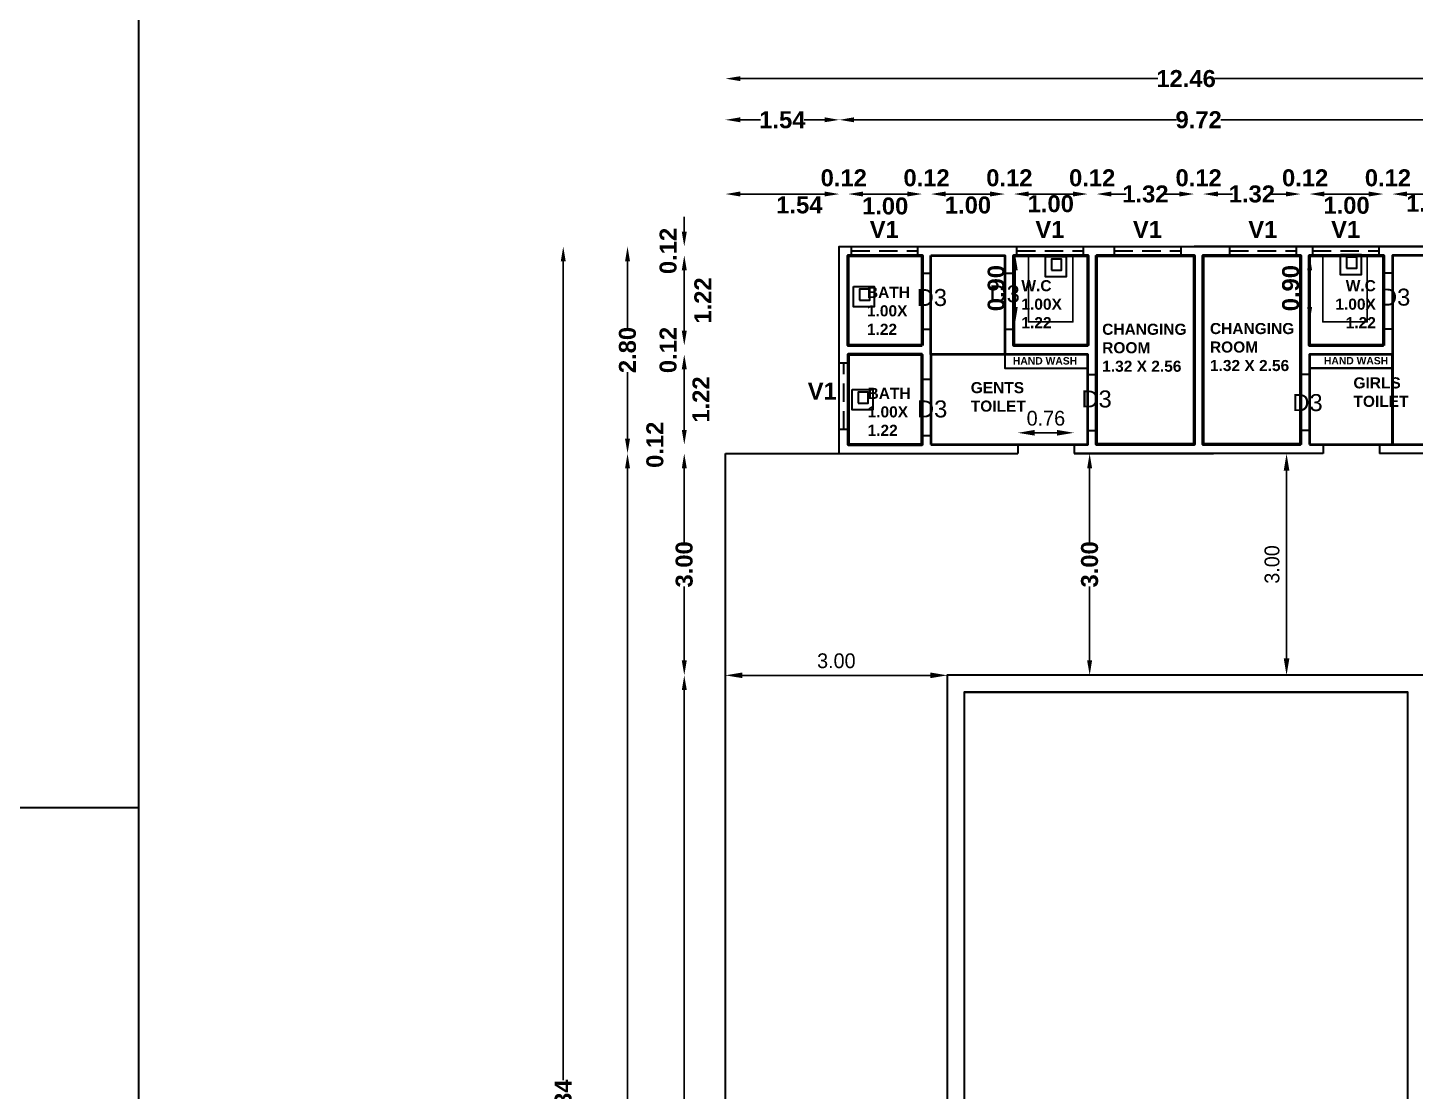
# Model space of a CAD drawing. Header units: metres. Extents: x 515 to 706, y -4 to 163.
# Drawn here: x 674.29 to 693.06, y 67.57 to 81.95 of the extents above; entities that cross this region are included whole.
import ezdxf

# ---------------------------------------------------------------- set-up
doc = ezdxf.new("R2010")
doc.units = ezdxf.units.M
doc.header["$MEASUREMENT"] = 0
doc.linetypes.add('DASHED2', pattern=[0.375, 0.25, -0.125])
for name, color, linetype, lineweight in [('BLK_2_FLR_0_BLT_UP_AREA', 140, 'Continuous', 30), ('BLK_2_FLR_0_CARPET_AREA', 14, 'Continuous', 30), ('BLK_2_FLR_0_EXIT_WIDTH_STAIR', 4, 'Continuous', 30), ('BLK_2_FLR_0_WASH', 4, 'Continuous', 30), ('BLK_2_FLR_0_WATER_CLOSET', 3, 'Continuous', 30)]:
    doc.layers.add(name, color=color, linetype=linetype, lineweight=lineweight)
for name, color, linetype in [('SP', 254, 'Continuous'), ('SP_BATH', 252, 'Continuous'), ('SP_CH', 252, 'Continuous'), ('SP_DECK', 253, 'Continuous'), ('SP_WC', 252, 'Continuous'), ('TOILET_VENTILATION', 6, 'Continuous')]:
    doc.layers.add(name, color=color, linetype=linetype)
doc.styles.add('NEW', font='arialbd.ttf', dxfattribs={"height": 0.23})
doc.styles.add('PDF Swiss721BT-RomanCondensed', font='arial.ttf')
doc.styles.add('working', font='arialbd.ttf', dxfattribs={"height": 0.23})
doc.dimstyles.new('new model', dxfattribs={"dimtxt": 0.23, "dimasz": 0.2, "dimexe": 0.1, "dimexo": 0.1, "dimgap": 0, "dimtad": 0, "dimzin": 1, "dimdsep": 46, "dimtxsty": 'working', "dimcen": 0.09, "dimse1": 1, "dimse2": 1, "dimclrd": 256, "dimclrt": 256, "dimadec": 1, "dimazin": 0, "dimtfac": 1, "dimtofl": 0, "dimtmove": 0, "dimatfit": 3, "dimfxl": 0, "dimtolj": 1, "dimtzin": 0, "dimlwd": -1, "dimlwe": -1, "dimarcsym": 0})
doc.dimstyles.new('Standard$0', dxfattribs={"dimtxt": 0.2, "dimasz": 0.23, "dimexe": 0.1805, "dimexo": 0.0625, "dimgap": 0.0955, "dimtad": 1, "dimzin": 0, "dimdsep": 46, "dimtxsty": 'Standard', "dimcen": 0, "dimdle": 440, "dimse1": 1, "dimse2": 1, "dimclrd": 256, "dimclrt": 256, "dimadec": 0, "dimazin": 0, "dimtfac": 1, "dimtofl": 0, "dimtmove": 0, "dimatfit": 3, "dimfxl": 0, "dimtolj": 1, "dimarcsym": 0})

# ---------------------------------------------------------------- blocks, each defined once
blk = doc.blocks.new('*D34')
at = {"layer": 'Defpoints', "color": 0, "lineweight": 40}
for p in [(691.255, 76.192), (691.316, 76.192), (691.255, 73.192)]:
    blk.add_point(p, dxfattribs=at)
at = {"layer": 'SP_DECK', "lineweight": -2}
blk.add_line((691.316, 73.422), (691.316, 75.962), dxfattribs=at)
at = {"layer": 'SP_DECK', "lineweight": 40}
for points in [[(691.278, 75.962), (691.354, 75.962), (691.316, 76.192)], [(691.278, 73.422), (691.354, 73.422), (691.316, 73.192)]]:
    blk.add_solid(points, dxfattribs=at)
at = {"layer": 'SP_DECK', "lineweight": 30, "insert": (691.12, 74.692), "char_height": 0.2, "attachment_point": 5, "rotation": 90}
blk.add_mtext('\\A1;3.00', dxfattribs=at)
blk = doc.blocks.new('*D162')
at = {"layer": 'Defpoints', "color": 0, "lineweight": 40}
for p in [(683.727, 73.192), (683.727, 73.192), (686.727, 73.192)]:
    blk.add_point(p, dxfattribs=at)
at = {"layer": 'SP_DECK', "lineweight": -2}
blk.add_line((686.497, 73.192), (683.957, 73.192), dxfattribs=at)
at = {"layer": 'SP_DECK', "lineweight": 40}
for points in [[(683.957, 73.231), (683.957, 73.154), (683.727, 73.192)], [(686.497, 73.231), (686.497, 73.154), (686.727, 73.192)]]:
    blk.add_solid(points, dxfattribs=at)
at = {"layer": 'SP_DECK', "lineweight": 30, "insert": (685.227, 73.388), "char_height": 0.2, "attachment_point": 5}
blk.add_mtext('\\A1;3.00', dxfattribs=at)
blk = doc.blocks.new('*D36')
at = {"layer": 'BLK_2_FLR_0_EXIT_WIDTH_STAIR', "lineweight": -2}
blk.add_line((687.911, 76.473), (688.211, 76.473), dxfattribs=at)
at = {"layer": 'BLK_2_FLR_0_EXIT_WIDTH_STAIR', "lineweight": 40}
for points in [[(687.911, 76.512), (687.911, 76.435), (687.681, 76.473)], [(688.211, 76.512), (688.211, 76.435), (688.441, 76.473)]]:
    blk.add_solid(points, dxfattribs=at)
at = {"layer": 'Defpoints', "color": 0, "lineweight": 40}
for p in [(688.441, 76.473), (687.681, 76.253), (688.441, 76.253)]:
    blk.add_point(p, dxfattribs=at)
at = {"layer": 'BLK_2_FLR_0_EXIT_WIDTH_STAIR', "lineweight": 30, "insert": (688.061, 76.669), "char_height": 0.2, "attachment_point": 5}
blk.add_mtext('\\A1;0.76', dxfattribs=at)
blk = doc.blocks.new('*D37')
at = {"layer": 'Defpoints', "color": 0, "lineweight": 40}
for p in [(687.647, 78.873), (687.825, 78.873), (687.825, 77.973)]:
    blk.add_point(p, dxfattribs=at)
at = {"layer": 'TOILET_VENTILATION'}
blk.add_line((687.647, 78.173), (687.647, 78.673), dxfattribs=at)
at = {"layer": 'TOILET_VENTILATION', "lineweight": 40}
for points in [[(687.614, 78.673), (687.68, 78.673), (687.647, 78.873)], [(687.614, 78.173), (687.68, 78.173), (687.647, 77.973)]]:
    blk.add_solid(points, dxfattribs=at)
at = {"layer": 'TOILET_VENTILATION', "insert": (687.39, 78.43), "char_height": 0.23, "attachment_point": 5, "rotation": 90, "style": 'working'}
blk.add_mtext('\\A1;0.90', dxfattribs=at)
blk = doc.blocks.new('*D38')
at = {"layer": 'Defpoints', "color": 0, "lineweight": 40}
for p in [(691.628, 78.873), (691.807, 78.873), (691.807, 77.973)]:
    blk.add_point(p, dxfattribs=at)
at = {"layer": 'TOILET_VENTILATION'}
blk.add_line((691.628, 78.173), (691.628, 78.673), dxfattribs=at)
at = {"layer": 'TOILET_VENTILATION', "lineweight": 40}
for points in [[(691.595, 78.673), (691.661, 78.673), (691.628, 78.873)], [(691.595, 78.173), (691.661, 78.173), (691.628, 77.973)]]:
    blk.add_solid(points, dxfattribs=at)
at = {"layer": 'TOILET_VENTILATION', "insert": (691.372, 78.43), "char_height": 0.23, "attachment_point": 5, "rotation": 90, "style": 'working'}
blk.add_mtext('\\A1;0.90', dxfattribs=at)
blk = doc.blocks.new('*D858')
for p, q in [((688.653, 75.993), (688.653, 74.992)), ((688.653, 73.393), (688.653, 74.394))]:
    blk.add_line(p, q)
at = {"lineweight": 40}
for points in [[(688.619, 75.993), (688.686, 75.993), (688.653, 76.193)], [(688.619, 73.393), (688.686, 73.393), (688.653, 73.193)]]:
    blk.add_solid(points, dxfattribs=at)
at = {"layer": 'Defpoints', "color": 0, "lineweight": 40}
for p in [(688.434, 76.193), (688.653, 76.193), (688.434, 73.193)]:
    blk.add_point(p, dxfattribs=at)
at = {"lineweight": 30, "insert": (688.653, 74.693), "char_height": 0.23, "attachment_point": 5, "rotation": 90, "style": 'working'}
blk.add_mtext('\\A1;3.00', dxfattribs=at)
blk = doc.blocks.new('*D821')
blk.add_line((683.927, 79.703), (685.067, 79.703))
at = {"lineweight": 40}
for points in [[(683.927, 79.737), (683.927, 79.67), (683.727, 79.703)], [(685.067, 79.737), (685.067, 79.67), (685.267, 79.703)]]:
    blk.add_solid(points, dxfattribs=at)
at = {"layer": 'Defpoints', "color": 0, "lineweight": 40}
for p in [(685.267, 79.703), (683.727, 76.193), (685.267, 76.193)]:
    blk.add_point(p, dxfattribs=at)
at = {"lineweight": 30, "insert": (684.727, 79.555), "char_height": 0.23, "attachment_point": 5, "style": 'working'}
blk.add_mtext('\\A1;1.54', dxfattribs=at)
blk = doc.blocks.new('*D822')
for p, q in [((685.067, 79.703), (684.867, 79.703)), ((685.587, 79.703), (685.787, 79.703))]:
    blk.add_line(p, q)
at = {"lineweight": 40}
for points in [[(685.067, 79.737), (685.067, 79.67), (685.267, 79.703)], [(685.587, 79.737), (685.587, 79.67), (685.387, 79.703)]]:
    blk.add_solid(points, dxfattribs=at)
at = {"layer": 'Defpoints', "color": 0, "lineweight": 40}
for p in [(685.387, 79.703), (685.387, 79.113), (685.267, 76.433)]:
    blk.add_point(p, dxfattribs=at)
at = {"lineweight": 30, "insert": (685.327, 79.921), "char_height": 0.23, "attachment_point": 5, "style": 'working'}
blk.add_mtext('\\A1;0.12', dxfattribs=at)
blk = doc.blocks.new('*D823')
blk.add_line((685.587, 79.703), (686.187, 79.703))
at = {"lineweight": 40}
for points in [[(685.587, 79.737), (685.587, 79.67), (685.387, 79.703)], [(686.187, 79.737), (686.187, 79.67), (686.387, 79.703)]]:
    blk.add_solid(points, dxfattribs=at)
at = {"layer": 'Defpoints', "color": 0, "lineweight": 40}
for p in [(686.387, 79.703), (685.387, 79.113), (686.387, 79.113)]:
    blk.add_point(p, dxfattribs=at)
at = {"lineweight": 30, "insert": (685.887, 79.54), "char_height": 0.23, "attachment_point": 5, "style": 'working'}
blk.add_mtext('\\A1;1.00', dxfattribs=at)
blk = doc.blocks.new('*D824')
for p, q in [((686.187, 79.703), (685.987, 79.703)), ((686.707, 79.703), (686.907, 79.703))]:
    blk.add_line(p, q)
at = {"lineweight": 40}
for points in [[(686.187, 79.737), (686.187, 79.67), (686.387, 79.703)], [(686.707, 79.737), (686.707, 79.67), (686.507, 79.703)]]:
    blk.add_solid(points, dxfattribs=at)
at = {"layer": 'Defpoints', "color": 0, "lineweight": 40}
for p in [(686.507, 79.703), (686.387, 79.113), (686.507, 79.113)]:
    blk.add_point(p, dxfattribs=at)
at = {"lineweight": 30, "insert": (686.447, 79.921), "char_height": 0.23, "attachment_point": 5, "style": 'working'}
blk.add_mtext('\\A1;0.12', dxfattribs=at)
blk = doc.blocks.new('*D825')
blk.add_line((686.707, 79.703), (687.307, 79.703))
at = {"lineweight": 40}
for points in [[(686.707, 79.737), (686.707, 79.67), (686.507, 79.703)], [(687.307, 79.737), (687.307, 79.67), (687.507, 79.703)]]:
    blk.add_solid(points, dxfattribs=at)
at = {"layer": 'Defpoints', "color": 0, "lineweight": 40}
for p in [(687.507, 79.703), (686.507, 79.113), (687.507, 79.113)]:
    blk.add_point(p, dxfattribs=at)
at = {"lineweight": 30, "insert": (687.007, 79.553), "char_height": 0.23, "attachment_point": 5, "style": 'working'}
blk.add_mtext('\\A1;1.00', dxfattribs=at)
blk = doc.blocks.new('*D826')
for p, q in [((687.307, 79.703), (687.107, 79.703)), ((687.827, 79.703), (688.027, 79.703))]:
    blk.add_line(p, q)
at = {"lineweight": 40}
for points in [[(687.307, 79.737), (687.307, 79.67), (687.507, 79.703)], [(687.827, 79.737), (687.827, 79.67), (687.627, 79.703)]]:
    blk.add_solid(points, dxfattribs=at)
at = {"layer": 'Defpoints', "color": 0, "lineweight": 40}
for p in [(687.627, 79.703), (687.507, 79.113), (687.627, 79.113)]:
    blk.add_point(p, dxfattribs=at)
at = {"lineweight": 30, "insert": (687.567, 79.921), "char_height": 0.23, "attachment_point": 5, "style": 'working'}
blk.add_mtext('\\A1;0.12', dxfattribs=at)
blk = doc.blocks.new('*D827')
blk.add_line((687.827, 79.703), (688.427, 79.703))
at = {"lineweight": 40}
for points in [[(687.827, 79.737), (687.827, 79.67), (687.627, 79.703)], [(688.427, 79.737), (688.427, 79.67), (688.627, 79.703)]]:
    blk.add_solid(points, dxfattribs=at)
at = {"layer": 'Defpoints', "color": 0, "lineweight": 40}
for p in [(688.627, 79.703), (687.627, 79.113), (688.627, 79.113)]:
    blk.add_point(p, dxfattribs=at)
at = {"lineweight": 30, "insert": (688.127, 79.571), "char_height": 0.23, "attachment_point": 5, "style": 'working'}
blk.add_mtext('\\A1;1.00', dxfattribs=at)
blk = doc.blocks.new('*D828')
for p, q in [((688.427, 79.703), (688.227, 79.703)), ((688.947, 79.703), (689.147, 79.703))]:
    blk.add_line(p, q)
at = {"lineweight": 40}
for points in [[(688.427, 79.737), (688.427, 79.67), (688.627, 79.703)], [(688.947, 79.737), (688.947, 79.67), (688.747, 79.703)]]:
    blk.add_solid(points, dxfattribs=at)
at = {"layer": 'Defpoints', "color": 0, "lineweight": 40}
for p in [(688.747, 79.703), (688.627, 79.113), (688.747, 79.113)]:
    blk.add_point(p, dxfattribs=at)
at = {"lineweight": 30, "insert": (688.687, 79.921), "char_height": 0.23, "attachment_point": 5, "style": 'working'}
blk.add_mtext('\\A1;0.12', dxfattribs=at)
blk = doc.blocks.new('*D829')
for p, q in [((688.947, 79.703), (689.115, 79.703)), ((689.867, 79.703), (689.699, 79.703))]:
    blk.add_line(p, q)
at = {"lineweight": 40}
for points in [[(688.947, 79.737), (688.947, 79.67), (688.747, 79.703)], [(689.867, 79.737), (689.867, 79.67), (690.067, 79.703)]]:
    blk.add_solid(points, dxfattribs=at)
at = {"layer": 'Defpoints', "color": 0, "lineweight": 40}
for p in [(690.067, 79.703), (688.747, 79.113), (690.067, 79.113)]:
    blk.add_point(p, dxfattribs=at)
at = {"lineweight": 30, "insert": (689.407, 79.703), "char_height": 0.23, "attachment_point": 5, "style": 'working'}
blk.add_mtext('\\A1;1.32', dxfattribs=at)
blk = doc.blocks.new('*D830')
for p, q in [((689.867, 79.703), (689.667, 79.703)), ((690.387, 79.703), (690.587, 79.703))]:
    blk.add_line(p, q)
at = {"lineweight": 40}
for points in [[(689.867, 79.737), (689.867, 79.67), (690.067, 79.703)], [(690.387, 79.737), (690.387, 79.67), (690.187, 79.703)]]:
    blk.add_solid(points, dxfattribs=at)
at = {"layer": 'Defpoints', "color": 0, "lineweight": 40}
for p in [(690.187, 79.703), (690.067, 79.113), (690.187, 79.113)]:
    blk.add_point(p, dxfattribs=at)
at = {"lineweight": 30, "insert": (690.127, 79.921), "char_height": 0.23, "attachment_point": 5, "style": 'working'}
blk.add_mtext('\\A1;0.12', dxfattribs=at)
blk = doc.blocks.new('*D831')
for p, q in [((690.387, 79.703), (690.555, 79.703)), ((691.307, 79.703), (691.139, 79.703))]:
    blk.add_line(p, q)
at = {"lineweight": 40}
for points in [[(690.387, 79.737), (690.387, 79.67), (690.187, 79.703)], [(691.307, 79.737), (691.307, 79.67), (691.507, 79.703)]]:
    blk.add_solid(points, dxfattribs=at)
at = {"layer": 'Defpoints', "color": 0, "lineweight": 40}
for p in [(691.507, 79.703), (690.187, 79.113), (691.507, 79.113)]:
    blk.add_point(p, dxfattribs=at)
at = {"lineweight": 30, "insert": (690.847, 79.703), "char_height": 0.23, "attachment_point": 5, "style": 'working'}
blk.add_mtext('\\A1;1.32', dxfattribs=at)
blk = doc.blocks.new('*D832')
for p, q in [((691.307, 79.703), (691.107, 79.703)), ((691.827, 79.703), (692.027, 79.703))]:
    blk.add_line(p, q)
at = {"lineweight": 40}
for points in [[(691.307, 79.737), (691.307, 79.67), (691.507, 79.703)], [(691.827, 79.737), (691.827, 79.67), (691.627, 79.703)]]:
    blk.add_solid(points, dxfattribs=at)
at = {"layer": 'Defpoints', "color": 0, "lineweight": 40}
for p in [(691.627, 79.703), (691.507, 79.113), (691.627, 79.113)]:
    blk.add_point(p, dxfattribs=at)
at = {"lineweight": 30, "insert": (691.567, 79.921), "char_height": 0.23, "attachment_point": 5, "style": 'working'}
blk.add_mtext('\\A1;0.12', dxfattribs=at)
blk = doc.blocks.new('*D833')
blk.add_line((691.827, 79.703), (692.427, 79.703))
at = {"lineweight": 40}
for points in [[(691.827, 79.737), (691.827, 79.67), (691.627, 79.703)], [(692.427, 79.737), (692.427, 79.67), (692.627, 79.703)]]:
    blk.add_solid(points, dxfattribs=at)
at = {"layer": 'Defpoints', "color": 0, "lineweight": 40}
for p in [(692.627, 79.703), (691.627, 79.113), (692.627, 79.113)]:
    blk.add_point(p, dxfattribs=at)
at = {"lineweight": 30, "insert": (692.127, 79.549), "char_height": 0.23, "attachment_point": 5, "style": 'working'}
blk.add_mtext('\\A1;1.00', dxfattribs=at)
blk = doc.blocks.new('*D834')
for p, q in [((692.427, 79.703), (692.227, 79.703)), ((692.947, 79.703), (693.147, 79.703))]:
    blk.add_line(p, q)
at = {"lineweight": 40}
for points in [[(692.427, 79.737), (692.427, 79.67), (692.627, 79.703)], [(692.947, 79.737), (692.947, 79.67), (692.747, 79.703)]]:
    blk.add_solid(points, dxfattribs=at)
at = {"layer": 'Defpoints', "color": 0, "lineweight": 40}
for p in [(692.747, 79.703), (692.627, 79.113), (692.747, 79.113)]:
    blk.add_point(p, dxfattribs=at)
at = {"lineweight": 30, "insert": (692.687, 79.921), "char_height": 0.23, "attachment_point": 5, "style": 'working'}
blk.add_mtext('\\A1;0.12', dxfattribs=at)
blk = doc.blocks.new('*D835')
blk.add_line((692.947, 79.703), (693.547, 79.703))
at = {"lineweight": 40}
for points in [[(692.947, 79.737), (692.947, 79.67), (692.747, 79.703)], [(693.547, 79.737), (693.547, 79.67), (693.747, 79.703)]]:
    blk.add_solid(points, dxfattribs=at)
at = {"layer": 'Defpoints', "color": 0, "lineweight": 40}
for p in [(693.747, 79.703), (692.747, 79.113), (693.747, 79.113)]:
    blk.add_point(p, dxfattribs=at)
at = {"lineweight": 30, "insert": (693.247, 79.576), "char_height": 0.23, "attachment_point": 5, "style": 'working'}
blk.add_mtext('\\A1;1.00', dxfattribs=at)
blk = doc.blocks.new('*D839')
for p, q in [((683.17, 76.513), (683.17, 76.713)), ((683.17, 75.993), (683.17, 75.793))]:
    blk.add_line(p, q)
at = {"lineweight": 40}
for points in [[(683.137, 76.513), (683.204, 76.513), (683.17, 76.313)], [(683.137, 75.993), (683.204, 75.993), (683.17, 76.193)]]:
    blk.add_solid(points, dxfattribs=at)
at = {"layer": 'Defpoints', "color": 0, "lineweight": 40}
for p in [(683.17, 76.313), (685.008, 76.313), (685.008, 76.193)]:
    blk.add_point(p, dxfattribs=at)
at = {"lineweight": 30, "insert": (682.774, 76.311), "char_height": 0.23, "attachment_point": 5, "rotation": 90, "style": 'working'}
blk.add_mtext('\\A1;0.12', dxfattribs=at)
blk = doc.blocks.new('*D840')
blk.add_line((683.17, 76.513), (683.17, 77.333))
at = {"lineweight": 40}
for points in [[(683.137, 77.333), (683.204, 77.333), (683.17, 77.533)], [(683.137, 76.513), (683.204, 76.513), (683.17, 76.313)]]:
    blk.add_solid(points, dxfattribs=at)
at = {"layer": 'Defpoints', "color": 0, "lineweight": 40}
for p in [(683.17, 77.533), (685.927, 77.533), (685.008, 76.313)]:
    blk.add_point(p, dxfattribs=at)
at = {"lineweight": 30, "insert": (683.396, 76.923), "char_height": 0.23, "attachment_point": 5, "rotation": 90, "style": 'working'}
blk.add_mtext('\\A1;1.22', dxfattribs=at)
blk = doc.blocks.new('*D841')
for p, q in [((683.17, 77.853), (683.17, 78.053)), ((683.17, 77.333), (683.17, 77.133))]:
    blk.add_line(p, q)
at = {"lineweight": 40}
for points in [[(683.137, 77.853), (683.204, 77.853), (683.17, 77.653)], [(683.137, 77.333), (683.204, 77.333), (683.17, 77.533)]]:
    blk.add_solid(points, dxfattribs=at)
at = {"layer": 'Defpoints', "color": 0, "lineweight": 40}
for p in [(683.17, 77.653), (685.927, 77.653), (685.927, 77.533)]:
    blk.add_point(p, dxfattribs=at)
at = {"lineweight": 30, "insert": (682.953, 77.593), "char_height": 0.23, "attachment_point": 5, "rotation": 90, "style": 'working'}
blk.add_mtext('\\A1;0.12', dxfattribs=at)
blk = doc.blocks.new('*D842')
blk.add_line((683.17, 77.853), (683.17, 78.673))
at = {"lineweight": 40}
for points in [[(683.137, 78.673), (683.204, 78.673), (683.17, 78.873)], [(683.137, 77.853), (683.204, 77.853), (683.17, 77.653)]]:
    blk.add_solid(points, dxfattribs=at)
at = {"layer": 'Defpoints', "color": 0, "lineweight": 40}
for p in [(683.17, 78.873), (685.927, 78.873), (685.927, 77.653)]:
    blk.add_point(p, dxfattribs=at)
at = {"lineweight": 30, "insert": (683.421, 78.263), "char_height": 0.23, "attachment_point": 5, "rotation": 90, "style": 'working'}
blk.add_mtext('\\A1;1.22', dxfattribs=at)
blk = doc.blocks.new('*D843')
for p, q in [((683.17, 79.193), (683.17, 79.393)), ((683.17, 78.673), (683.17, 78.473))]:
    blk.add_line(p, q)
at = {"lineweight": 40}
for points in [[(683.137, 79.193), (683.204, 79.193), (683.17, 78.993)], [(683.137, 78.673), (683.204, 78.673), (683.17, 78.873)]]:
    blk.add_solid(points, dxfattribs=at)
at = {"layer": 'Defpoints', "color": 0, "lineweight": 40}
for p in [(683.17, 78.993), (684.807, 78.993), (685.927, 78.873)]:
    blk.add_point(p, dxfattribs=at)
at = {"lineweight": 30, "insert": (682.953, 78.933), "char_height": 0.23, "attachment_point": 5, "rotation": 90, "style": 'working'}
blk.add_mtext('\\A1;0.12', dxfattribs=at)
blk = doc.blocks.new('*D862')
for p, q in [((683.17, 75.993), (683.17, 74.992)), ((683.17, 73.393), (683.17, 74.394))]:
    blk.add_line(p, q)
at = {"lineweight": 40}
for points in [[(683.137, 75.993), (683.204, 75.993), (683.17, 76.193)], [(683.137, 73.393), (683.204, 73.393), (683.17, 73.193)]]:
    blk.add_solid(points, dxfattribs=at)
at = {"layer": 'Defpoints', "color": 0, "lineweight": 40}
for p in [(683.727, 76.193), (683.17, 73.193), (687.236, 73.193)]:
    blk.add_point(p, dxfattribs=at)
at = {"lineweight": 30, "insert": (683.17, 74.693), "char_height": 0.23, "attachment_point": 5, "rotation": 90, "style": 'working'}
blk.add_mtext('\\A1;3.00', dxfattribs=at)
blk = doc.blocks.new('*D844')
for p, q in [((683.17, 72.993), (683.17, 66.309)), ((683.17, 58.853), (683.17, 65.537))]:
    blk.add_line(p, q)
at = {"lineweight": 40}
for points in [[(683.137, 72.993), (683.204, 72.993), (683.17, 73.193)], [(683.137, 58.853), (683.204, 58.853), (683.17, 58.653)]]:
    blk.add_solid(points, dxfattribs=at)
at = {"layer": 'Defpoints', "color": 0, "lineweight": 40}
for p in [(687.236, 73.193), (683.17, 58.653), (687.236, 58.653)]:
    blk.add_point(p, dxfattribs=at)
at = {"lineweight": 30, "insert": (683.17, 65.923), "char_height": 0.23, "attachment_point": 5, "rotation": 90, "style": 'working'}
blk.add_mtext('\\A1;14.54', dxfattribs=at)
blk = doc.blocks.new('*D855')
for p, q in [((682.403, 78.793), (682.403, 77.894)), ((682.403, 76.393), (682.403, 77.292))]:
    blk.add_line(p, q)
at = {"lineweight": 40}
for points in [[(682.369, 78.793), (682.436, 78.793), (682.403, 78.993)], [(682.369, 76.393), (682.436, 76.393), (682.403, 76.193)]]:
    blk.add_solid(points, dxfattribs=at)
at = {"layer": 'Defpoints', "color": 0, "lineweight": 40}
for p in [(685.267, 78.993), (682.403, 76.193), (685.267, 76.193)]:
    blk.add_point(p, dxfattribs=at)
at = {"lineweight": 30, "insert": (682.403, 77.593), "char_height": 0.23, "attachment_point": 5, "rotation": 90, "style": 'working'}
blk.add_mtext('\\A1;2.80', dxfattribs=at)
blk = doc.blocks.new('*D856')
for p, q in [((682.403, 75.993), (682.403, 66.317)), ((682.403, 55.853), (682.403, 65.529))]:
    blk.add_line(p, q)
at = {"lineweight": 40}
for points in [[(682.369, 75.993), (682.436, 75.993), (682.403, 76.193)], [(682.369, 55.853), (682.436, 55.853), (682.403, 55.653)]]:
    blk.add_solid(points, dxfattribs=at)
at = {"layer": 'Defpoints', "color": 0, "lineweight": 40}
for p in [(684.067, 76.193), (682.403, 55.653), (684.067, 55.653)]:
    blk.add_point(p, dxfattribs=at)
at = {"lineweight": 30, "insert": (682.403, 65.923), "char_height": 0.23, "attachment_point": 5, "rotation": 90, "style": 'working'}
blk.add_mtext('\\A1;20.54', dxfattribs=at)
blk = doc.blocks.new('*D857')
for p, q in [((681.533, 78.793), (681.533, 67.717)), ((681.533, 55.853), (681.533, 66.929))]:
    blk.add_line(p, q)
at = {"lineweight": 40}
for points in [[(681.5, 78.793), (681.567, 78.793), (681.533, 78.993)], [(681.5, 55.853), (681.567, 55.853), (681.533, 55.653)]]:
    blk.add_solid(points, dxfattribs=at)
at = {"layer": 'Defpoints', "color": 0, "lineweight": 40}
for p in [(685.267, 78.993), (681.533, 55.653), (685.267, 55.653)]:
    blk.add_point(p, dxfattribs=at)
at = {"lineweight": 30, "insert": (681.533, 67.323), "char_height": 0.23, "attachment_point": 5, "rotation": 90, "style": 'working'}
blk.add_mtext('\\A1;23.34', dxfattribs=at)
blk = doc.blocks.new('*D870')
for p, q in [((685.467, 80.707), (689.827, 80.707)), ((694.787, 80.707), (690.426, 80.707))]:
    blk.add_line(p, q)
at = {"lineweight": 40}
for points in [[(685.467, 80.741), (685.467, 80.674), (685.267, 80.707)], [(694.787, 80.741), (694.787, 80.674), (694.987, 80.707)]]:
    blk.add_solid(points, dxfattribs=at)
at = {"layer": 'Defpoints', "color": 0, "lineweight": 40}
for p in [(685.267, 80.707), (685.267, 78.993), (694.987, 78.993)]:
    blk.add_point(p, dxfattribs=at)
at = {"lineweight": 30, "insert": (690.127, 80.707), "char_height": 0.23, "attachment_point": 5, "style": 'working'}
blk.add_mtext('\\A1;9.72', dxfattribs=at)
blk = doc.blocks.new('*D872')
for p, q in [((683.927, 80.707), (684.2, 80.707)), ((685.067, 80.707), (684.793, 80.707))]:
    blk.add_line(p, q)
at = {"lineweight": 40}
for points in [[(683.927, 80.741), (683.927, 80.674), (683.727, 80.707)], [(685.067, 80.741), (685.067, 80.674), (685.267, 80.707)]]:
    blk.add_solid(points, dxfattribs=at)
at = {"layer": 'Defpoints', "color": 0, "lineweight": 40}
for p in [(685.267, 80.707), (683.727, 76.193), (685.267, 76.193)]:
    blk.add_point(p, dxfattribs=at)
at = {"lineweight": 30, "insert": (684.497, 80.707), "char_height": 0.23, "attachment_point": 5, "style": 'working'}
blk.add_mtext('\\A1;1.54', dxfattribs=at)
blk = doc.blocks.new('*D873')
for p, q in [((683.927, 81.264), (689.573, 81.264)), ((695.987, 81.264), (690.34, 81.264))]:
    blk.add_line(p, q)
at = {"lineweight": 40}
for points in [[(683.927, 81.297), (683.927, 81.231), (683.727, 81.264)], [(695.987, 81.297), (695.987, 81.231), (696.187, 81.264)]]:
    blk.add_solid(points, dxfattribs=at)
at = {"layer": 'Defpoints', "color": 0, "lineweight": 40}
for p in [(696.187, 81.264), (683.727, 76.193), (696.187, 76.193)]:
    blk.add_point(p, dxfattribs=at)
at = {"lineweight": 30, "insert": (689.957, 81.264), "char_height": 0.23, "attachment_point": 5, "style": 'working'}
blk.add_mtext('\\A1;12.46', dxfattribs=at)

msp = doc.modelspace()

# ---------------------------------------------------------------- linework, layer by layer
at = {"lineweight": 30}
for p, q in [((685.26668, 76.19298), (685.26668, 78.99298)), ((685.26668, 78.99298), (690.18668, 78.99298)), ((685.38668, 77.65298), (685.38668, 78.87298)), ((685.38668, 78.87298), (686.38668, 78.87298)), ((685.42991, 78.87615), (685.42991, 78.99615)), ((686.32991, 78.87615), (686.32991, 78.99615)), ((686.38668, 78.63299), (686.38668, 78.87298)), ((686.50668, 78.63299), (686.50668, 78.87298)), ((686.50668, 78.87298), (687.50668, 78.87298)), ((687.50668, 78.63299), (687.50668, 78.87298)), ((687.62668, 78.87298), (688.62668, 78.87298)), ((687.62668, 78.63299), (687.62668, 78.87298)), ((687.62668, 78.87298), (688.62668, 78.87298)), ((687.66991, 78.87615), (687.66991, 78.99615)), ((688.56991, 78.87615), (688.56991, 78.99615)), ((688.62668, 77.65298), (688.62668, 78.87298)), ((688.74668, 78.87298), (690.06668, 78.87298)), ((688.74668, 77.26384), (688.74668, 78.87298)), ((688.98898, 78.87615), (688.98898, 78.99615)), ((689.88898, 78.87615), (689.88898, 78.99615)), ((694.98668, 78.99298), (690.06668, 78.99298)), ((690.06668, 78.87298), (690.06668, 76.31298)), ((690.18668, 78.87298), (690.18668, 76.31298)), ((691.50668, 78.87298), (690.18668, 78.87298)), ((690.54991, 78.87615), (690.54991, 78.99615)), ((691.44991, 78.87615), (691.44991, 78.99615)), ((691.50668, 77.26384), (691.50668, 78.87298)), ((692.62668, 78.87298), (691.62668, 78.87298)), ((691.62668, 77.65298), (691.62668, 78.87298)), ((692.62668, 78.87298), (691.62668, 78.87298)), ((691.66991, 78.87615), (691.66991, 78.99615)), ((692.56991, 78.87615), (692.56991, 78.99615)), ((692.62668, 78.63299), (692.62668, 78.87298)), ((692.74668, 78.63299), (692.74668, 78.87298)), ((693.74668, 78.87298), (692.74668, 78.87298)), ((686.38668, 78.63299), (686.50668, 78.63299)), ((687.50668, 78.63299), (687.62668, 78.63299)), ((692.74668, 78.63299), (692.62668, 78.63299)), ((690.06668, 76.31298), (690.06668, 78.46298)), ((690.18668, 76.31298), (690.18668, 78.46298)), ((685.38668, 77.65298), (685.38668, 78.34298)), ((688.62668, 77.65298), (688.62668, 78.34298)), ((691.62668, 77.65298), (691.62668, 78.34298)), ((686.38668, 77.65298), (686.38668, 77.87299)), ((686.38668, 77.65298), (686.38668, 77.87299)), ((686.38668, 77.87299), (686.50668, 77.87299)), ((686.50668, 77.1986), (686.50668, 77.87299)), ((687.50668, 77.53298), (687.50668, 77.87299)), ((687.50668, 77.87299), (687.62668, 77.87299)), ((687.62668, 77.65298), (687.62668, 77.87299)), ((687.62668, 77.65298), (687.62668, 77.87299)), ((692.62668, 77.65298), (692.62668, 77.87299)), ((692.62668, 77.65298), (692.62668, 77.87299)), ((692.74668, 77.87299), (692.62668, 77.87299)), ((692.74668, 77.53298), (692.74668, 77.87299)), ((685.38668, 76.31298), (685.38668, 77.53298)), ((685.38668, 77.53298), (686.38668, 77.53298)), ((686.38668, 77.1986), (686.38668, 77.53298)), ((687.50668, 77.53298), (688.62668, 77.53298)), ((688.62668, 77.53298), (688.62668, 77.26384)), ((692.74668, 77.53298), (691.62668, 77.53298)), ((691.62668, 77.53298), (691.62668, 77.26384)), ((685.38668, 77.41592), (685.26668, 77.41592)), ((686.38668, 77.1986), (686.50668, 77.1986)), ((688.62668, 77.26384), (688.74668, 77.26384)), ((691.62668, 77.26384), (691.50668, 77.26384)), ((685.38668, 76.51592), (685.26668, 76.51592)), ((686.38668, 76.31298), (686.38668, 76.4386)), ((686.38668, 76.4386), (686.50668, 76.4386)), ((686.50668, 76.31298), (686.50668, 76.4386)), ((688.62668, 76.50384), (688.62668, 76.31298)), ((688.62668, 76.50384), (688.74668, 76.50384)), ((688.74668, 76.31298), (688.74668, 76.50384)), ((691.50668, 76.31298), (691.50668, 76.50384)), ((691.62668, 76.50384), (691.50668, 76.50384)), ((691.62668, 76.50384), (691.62668, 76.31298)), ((685.26668, 76.19298), (687.68136, 76.19298)), ((685.38668, 76.31298), (686.38668, 76.31298)), ((686.50668, 76.31298), (687.68136, 76.31298)), ((687.68136, 76.31298), (687.68136, 76.19298)), ((688.44136, 76.31298), (688.62668, 76.31298)), ((688.44136, 76.31298), (688.44136, 76.19298)), ((691.812, 76.19298), (688.44136, 76.19298)), ((688.44136, 76.19298), (690.32613, 76.19298)), ((690.06668, 76.31298), (688.74668, 76.31298)), ((690.06668, 76.31298), (688.74668, 76.31298)), ((690.18668, 76.19298), (689.92722, 76.19298)), ((690.06668, 76.19298), (690.32613, 76.19298)), ((690.18668, 76.31298), (690.32613, 76.31298)), ((690.18668, 76.31298), (691.50668, 76.31298)), ((690.18668, 76.31298), (690.32613, 76.31298)), ((691.812, 76.31298), (691.62668, 76.31298)), ((691.812, 76.31298), (691.812, 76.19298)), ((693.74668, 76.31298), (692.572, 76.31298)), ((692.572, 76.31298), (692.572, 76.19298)), ((694.98668, 76.19298), (692.572, 76.19298))]:
    msp.add_line(p, q, dxfattribs=at)
at = {"linetype": 'DASHED2', "lineweight": 30}
for p, q in [((685.42991, 78.93615), (686.32991, 78.93615)), ((687.66991, 78.93615), (688.56991, 78.93615)), ((688.98898, 78.93615), (689.88898, 78.93615)), ((690.54991, 78.93615), (691.44991, 78.93615)), ((691.66991, 78.93615), (692.56991, 78.93615)), ((685.32668, 76.51592), (685.32668, 77.41592))]:
    msp.add_line(p, q, dxfattribs=at)
at = {"lineweight": 30}
for points in [[(642.61905, 71.40396), (675.79196, 71.40396), (675.79196, 150.74728), (642.61905, 150.74728)], [(675.79196, 104.44594), (705.58866, 104.44594), (705.58866, 48.6697), (675.79196, 48.6697)], [(683.72668, 76.19298), (685.26668, 76.19298), (685.26668, 78.99298), (694.98668, 78.99298), (694.98668, 76.19298), (696.18668, 76.19298), (696.18668, 55.65298), (683.72668, 55.65298)], [(688.62668, 77.34565), (688.62668, 77.53298), (687.50668, 77.53298), (687.50668, 77.34565)], [(691.62668, 77.34565), (691.62668, 77.53298), (692.74668, 77.53298), (692.74668, 77.34565)], [(686.72668, 58.65239), (693.18668, 58.65239), (693.18668, 73.19239), (686.72668, 73.19239)], [(686.95668, 58.88239), (692.95668, 58.88239), (692.95668, 72.96239), (686.95668, 72.96239)]]:
    msp.add_lwpolyline(points, close=True, dxfattribs=at)
for points in [[(686.38668, 77.65298), (685.38668, 77.65298)], [(688.62668, 77.65298), (687.62668, 77.65298)], [(691.62668, 77.65298), (692.62668, 77.65298)]]:
    msp.add_lwpolyline(points, dxfattribs=at)
at = {"layer": 'BLK_2_FLR_0_BLT_UP_AREA', "color": 22}
msp.add_lwpolyline([(683.72668, 76.19298), (685.26668, 76.19298), (685.26668, 78.99298), (694.98668, 78.99298), (694.98668, 76.19298), (696.18668, 76.19298), (696.18668, 55.65298), (683.72668, 55.65298)], close=True, dxfattribs=at)
at = {"layer": 'BLK_2_FLR_0_CARPET_AREA', "lineweight": 35}
msp.add_line((692.95668, 72.96239), (686.95668, 72.96239), dxfattribs=at)
msp.add_line((692.95668, 72.96239), (686.95668, 72.96239), dxfattribs=at)
at = {"layer": 'BLK_2_FLR_0_CARPET_AREA', "color": 22, "lineweight": 40}
for points in [[(686.38668, 77.65298), (685.38668, 77.65298), (685.38668, 78.87298), (686.38668, 78.87298)], [(686.50668, 78.87298), (687.50668, 78.87298), (687.50668, 77.53298), (686.50668, 77.53298)], [(687.62668, 77.65298), (688.62668, 77.65298), (688.62668, 78.87298), (687.62668, 78.87298)], [(688.74668, 76.31298), (690.06668, 76.31298), (690.06668, 78.87298), (688.74668, 78.87298)], [(690.18668, 78.87298), (691.50668, 78.87298), (691.50668, 76.31298), (690.18668, 76.31298)], [(692.74668, 76.31298), (693.74668, 76.31298), (693.74668, 78.87298), (692.74668, 78.87298)], [(685.38668, 76.31298), (686.38668, 76.31298), (686.38668, 77.53298), (685.38668, 77.53298)], [(686.50668, 76.31298), (688.62668, 76.31298), (688.62668, 77.53298), (686.50668, 77.53298)], [(691.62668, 76.31298), (692.74668, 76.31298), (692.74668, 77.53298), (691.62668, 77.53298)]]:
    msp.add_lwpolyline(points, close=True, dxfattribs=at)
at = {"layer": 'BLK_2_FLR_0_WASH', "color": 55, "lineweight": 30}
for points in [[(688.05356, 78.85735), (688.33379, 78.85735), (688.33379, 78.58339), (688.05356, 78.58339)], [(692.04575, 78.88525), (692.32598, 78.88525), (692.32598, 78.61128), (692.04575, 78.61128)], [(685.4592, 78.45096), (685.73943, 78.45096), (685.73943, 78.17699), (685.4592, 78.17699)], [(687.50668, 77.34565), (688.62668, 77.34565), (688.62668, 77.53298), (687.50668, 77.53298)], [(691.62668, 77.34565), (692.74668, 77.34565), (692.74668, 77.53298), (691.62668, 77.53298)], [(685.43877, 77.05887), (685.719, 77.05887), (685.719, 76.7849), (685.43877, 76.7849)]]:
    msp.add_lwpolyline(points, close=True, dxfattribs=at)
at = {"layer": 'BLK_2_FLR_0_WASH', "color": 60, "lineweight": 30}
for points in [[(688.13487, 78.67451), (688.27287, 78.67408), (688.27333, 78.8226), (688.13533, 78.82303)], [(692.12706, 78.70241), (692.26507, 78.70198), (692.26553, 78.8505), (692.12752, 78.85093)], [(685.54051, 78.26812), (685.67851, 78.26769), (685.67898, 78.41621), (685.54097, 78.41664)], [(685.52008, 76.87603), (685.65808, 76.8756), (685.65854, 77.02412), (685.52054, 77.02455)]]:
    msp.add_lwpolyline(points, close=True, dxfattribs=at)
at = {"layer": 'BLK_2_FLR_0_WATER_CLOSET', "color": 2, "lineweight": 30}
msp.add_lwpolyline([(687.62668, 77.65298), (688.62668, 77.65298), (688.62668, 78.87298), (687.62668, 78.87298)], close=True, dxfattribs=at)
at = {"layer": 'BLK_2_FLR_0_WATER_CLOSET', "color": 1, "lineweight": 30}
msp.add_lwpolyline([(691.62668, 77.65298), (692.62668, 77.65298), (692.62668, 78.87298), (691.62668, 78.87298)], close=True, dxfattribs=at)
at = {"layer": 'SP'}
msp.add_lwpolyline([(686.72668, 58.65239), (693.18668, 58.65239), (693.18668, 73.19239), (686.72668, 73.19239)], close=True, dxfattribs=at)
at = {"layer": 'SP_BATH', "lineweight": 50}
for points in [[(686.38668, 77.65298), (685.38668, 77.65298), (685.38668, 78.87298), (686.38668, 78.87298)], [(686.38668, 77.53298), (685.38668, 77.53298), (685.38668, 76.31298), (686.38668, 76.31298)]]:
    msp.add_lwpolyline(points, close=True, dxfattribs=at)
at = {"layer": 'SP_CH', "lineweight": 50}
for points in [[(688.74668, 78.87298), (690.06668, 78.87298), (690.06668, 76.31298), (688.74668, 76.31298)], [(691.50668, 76.31298), (690.18668, 76.31298), (690.18668, 78.87298), (691.50668, 78.87298)]]:
    msp.add_lwpolyline(points, close=True, dxfattribs=at)
at = {"layer": 'SP_WC', "lineweight": 50}
for points in [[(688.62668, 77.65298), (687.62668, 77.65298), (687.62668, 78.87298), (688.62668, 78.87298)], [(692.62668, 77.65298), (691.62668, 77.65298), (691.62668, 78.87298), (692.62668, 78.87298)]]:
    msp.add_lwpolyline(points, close=True, dxfattribs=at)
at = {"layer": 'TOILET_VENTILATION', "color": 6}
for points in [[(687.82541, 78.87298), (688.42541, 78.87298), (688.42541, 77.97298), (687.82541, 77.97298)], [(691.80656, 78.87298), (692.40656, 78.87298), (692.40656, 77.97298), (691.80656, 77.97298)]]:
    msp.add_lwpolyline(points, close=True, dxfattribs=at)

# ---------------------------------------------------------------- texts
at = {"lineweight": 30, "style": 'NEW'}
for s, width, insert, char_height, attachment_point in [('V1', 0.0993277, (685.67871, 79.3396), 0.23, 1), ('V1', 0.0993277, (687.91871, 79.3396), 0.23, 1), ('V1', 0.0993277, (689.23779, 79.3396), 0.23, 1), ('V1', 0.0993277, (690.79871, 79.3396), 0.23, 1), ('V1', 0.0993277, (691.91871, 79.3396), 0.23, 1), ('{\\fArial Baltic|b1|i0|c186|p34;BATH}\\P1.00X 1.22', 0.0993277, (685.64055, 78.44817), 0.15, 1), ('{\\fArial Baltic|b1|i0|c186|p34;W.C\\P1.00X 1.22}', 0.0993277, (687.7297, 78.5383), 0.15, 1), ('{\\fArial Baltic|b1|i0|c186|p34;W.C\\P1.00X 1.22}', 0.7210964, (692.52366, 78.5383), 0.15, 3), ('{\\fArial Baltic|b1|i0|c186|p34;CHANGING ROOM \\P1.32} {\\fArial Baltic|b1|i0|c186|p34;X} 2.56', 1.3577498, (688.82243, 77.94876), 0.15, 1), ('{\\fArial Baltic|b1|i0|c186|p34;CHANGING ROOM \\P1.32} {\\fArial Baltic|b1|i0|c186|p34;X} 2.56', 1.3577498, (690.27974, 77.95842), 0.15, 1), ('HAND WASH ', 1.3577498, (687.61464, 77.49666), 0.1, 1), ('HAND WASH ', 1.3577498, (691.82121, 77.49876), 0.1, 1), ('V1', 0.0993277, (684.8399, 77.15287), 0.23, 1), ('GENTS TOILET ', 1.3577498, (687.04468, 77.1591), 0.15, 1), ('GIRLS TOILET ', 1.3577498, (692.2203, 77.22383), 0.15, 1), ('{\\fArial Baltic|b1|i0|c186|p34;BATH\\P1.00X 1.22}', 0.0993277, (685.64922, 77.08159), 0.15, 1)]:
    msp.add_mtext_dynamic_manual_height_columns(s, width=width, gutter_width=1.15, heights=[0], dxfattribs=dict(at, insert=insert, char_height=char_height, attachment_point=attachment_point))
at = {"lineweight": 30, "ltscale": 0.125, "char_height": 0.23, "attachment_point": 1, "style": 'PDF Swiss721BT-RomanCondensed'}
for insert in [(687.29819, 78.46762), (686.31296, 78.41859), (692.57913, 78.42356), (688.54098, 77.04577), (691.39346, 76.99674), (686.31705, 76.91094)]:
    msp.add_mtext_dynamic_manual_height_columns('D3', width=0.0527571, gutter_width=1.15, heights=[0], dxfattribs=dict(at, insert=insert))

# ---------------------------------------------------------------- dimensions: what is measured, and where the dimension line sits
at = {"lineweight": 30}
for base, p1, p2, picture, middle in [((696.18668, 81.26407), (683.72668, 76.19298), (696.18668, 76.19298), '*D873', (689.95668, 81.26407)), ((685.26668, 80.70738), (683.72668, 76.19298), (685.26668, 76.19298), '*D872', (684.49668, 80.70738)), ((685.26668, 80.70738), (694.98668, 78.99298), (685.26668, 78.99298), '*D870', (690.12668, 80.70738))]:
    dim = msp.add_linear_dim(base=base, p1=p1, p2=p2, dimstyle='new model', override={"dimpost": '\\X'}, dxfattribs=at)
    dim.commit()
    dim.dimension.update_dxf_attribs({"geometry": picture, "text_midpoint": middle})
for base, p1, p2, angle, override, picture, middle in [((685.38668, 79.70329), (685.26668, 76.43297), (685.38668, 79.11297), 180, {"dimpost": '\\X', "dimtmove": 2}, '*D822', (685.32668, 79.92072)), ((686.50668, 79.70329), (686.38668, 79.11297), (686.50668, 79.11297), 180, {"dimpost": '\\X', "dimtmove": 2}, '*D824', (686.44668, 79.92072)), ((687.62668, 79.70329), (687.50668, 79.11297), (687.62668, 79.11297), 180, {"dimpost": '\\X', "dimtmove": 2}, '*D826', (687.56668, 79.92072)), ((688.74668, 79.70329), (688.62668, 79.11297), (688.74668, 79.11297), 180, {"dimpost": '\\X', "dimtmove": 2}, '*D828', (688.68668, 79.92072)), ((690.18668, 79.70329), (690.06668, 79.11297), (690.18668, 79.11297), 180, {"dimpost": '\\X', "dimtmove": 2}, '*D830', (690.12668, 79.92072)), ((691.62668, 79.70329), (691.50668, 79.11297), (691.62668, 79.11297), 180, {"dimpost": '\\X', "dimtmove": 2}, '*D832', (691.56668, 79.92072)), ((692.74668, 79.70329), (692.62668, 79.11297), (692.74668, 79.11297), 180, {"dimpost": '\\X', "dimtmove": 2}, '*D834', (692.68668, 79.92072)), ((690.06668, 79.70329), (688.74668, 79.11297), (690.06668, 79.11297), 180, {"dimpost": '\\X', "dimtmove": 1}, '*D829', (689.40668, 79.70329)), ((691.50668, 79.70329), (690.18668, 79.11297), (691.50668, 79.11297), 180, {"dimpost": '\\X', "dimtmove": 1}, '*D831', (690.84668, 79.70329)), ((683.17044, 78.99298), (685.92668, 78.87298), (684.80668, 78.99298), 90, {"dimpost": '\\X', "dimtmove": 2}, '*D843', (682.95301, 78.93298)), ((681.53325, 55.65298), (685.26668, 78.99298), (685.26668, 55.65298), 90, {"dimpost": '\\X'}, '*D857', (681.53325, 67.32298)), ((682.40269, 76.19298), (685.26668, 78.99298), (685.26668, 76.19298), 90, {"dimpost": '\\X'}, '*D855', (682.40269, 77.59298)), ((683.17044, 77.65298), (685.92668, 77.53298), (685.92668, 77.65298), 90, {"dimpost": '\\X', "dimtmove": 2}, '*D841', (682.95301, 77.59298)), ((682.40269, 55.65298), (684.06668, 76.19298), (684.06667, 55.65298), 90, {"dimpost": '\\X'}, '*D856', (682.40269, 65.92298)), ((683.17044, 73.19298), (683.72668, 76.19298), (687.23611, 73.19298), 90, {"dimpost": '\\X', "dimtmove": 2}, '*D862', (683.17044, 74.69298)), ((688.65271, 76.19298), (688.43359, 73.19298), (688.43359, 76.19298), 90, {"dimpost": '\\X', "dimtmove": 1}, '*D858', (688.65271, 74.69298)), ((683.17044, 58.65298), (687.23611, 73.19298), (687.23611, 58.65298), 90, {"dimpost": '\\X', "dimtmove": 2}, '*D844', (683.17044, 65.92298))]:
    dim = msp.add_linear_dim(base=base, p1=p1, p2=p2, angle=angle, dimstyle='new model', override=override, dxfattribs=at)
    dim.commit()
    dim.dimension.update_dxf_attribs({"geometry": picture, "text_midpoint": middle})
for base, p1, p2, angle, override, picture, middle, dimtype in [((685.26668, 79.70329), (683.72668, 76.19298), (685.26668, 76.19298), 0.000003, {"dimpost": '\\X', "dimtmove": 2}, '*D821', (684.72668, 79.55512), 161), ((686.38668, 79.70329), (685.38668, 79.11297), (686.38668, 79.11297), 180, {"dimpost": '\\X', "dimtmove": 2}, '*D823', (685.88668, 79.5395), 160), ((687.50668, 79.70329), (686.50668, 79.11297), (687.50668, 79.11297), 180, {"dimpost": '\\X', "dimtmove": 2}, '*D825', (687.00668, 79.55301), 160), ((688.62668, 79.70329), (687.62668, 79.11297), (688.62668, 79.11297), 180, {"dimpost": '\\X', "dimtmove": 1}, '*D827', (688.12668, 79.57108), 160), ((692.62668, 79.70329), (691.62668, 79.11297), (692.62668, 79.11297), 180, {"dimpost": '\\X', "dimtmove": 1}, '*D833', (692.12668, 79.54901), 160), ((693.74668, 79.70329), (692.74668, 79.11297), (693.74668, 79.11297), 180, {"dimpost": '\\X', "dimtmove": 2}, '*D835', (693.24668, 79.57568), 160), ((683.17044, 78.87298), (685.92668, 77.65298), (685.92668, 78.87298), 90, {"dimpost": '\\X', "dimtmove": 2}, '*D842', (683.42129, 78.26298), 160), ((683.17044, 77.53298), (685.00794, 76.31298), (685.92668, 77.53298), 90, {"dimpost": '\\X', "dimtmove": 2}, '*D840', (683.39634, 76.92298), 160), ((683.17044, 76.31298), (685.00794, 76.19298), (685.00794, 76.31298), 90, {"dimpost": '\\X', "dimtmove": 2}, '*D839', (682.7743, 76.31095), 160)]:
    dim = msp.add_linear_dim(base=base, p1=p1, p2=p2, angle=angle, dimstyle='new model', override=override, dxfattribs=at)
    dim.commit()
    dim.dimension.update_dxf_attribs({"geometry": picture, "text_midpoint": middle, "dimtype": dimtype})
at = {"layer": 'BLK_2_FLR_0_EXIT_WIDTH_STAIR', "color": 1, "lineweight": 30}
dim = msp.add_aligned_dim(p1=(687.68136, 76.25298), p2=(688.44136, 76.25298), distance=0.22022, dimstyle='Standard$0', dxfattribs=at)
dim.commit()
dim.dimension.update_dxf_attribs({"geometry": '*D36', "text_midpoint": (688.06136, 76.6687)})
at = {"layer": 'SP_DECK', "lineweight": 30}
for p1, p2, distance, picture, middle in [((691.25513, 73.19239), (691.25513, 76.19239), -0.06087, '*D34', (691.1205, 74.69239)), ((686.72668, 73.19239), (683.72668, 73.19239), 0, '*D162', (685.22668, 73.38789))]:
    dim = msp.add_aligned_dim(p1=p1, p2=p2, distance=distance, dimstyle='Standard$0', dxfattribs=at)
    dim.commit()
    dim.dimension.update_dxf_attribs({"geometry": picture, "text_midpoint": middle})
at = {"layer": 'TOILET_VENTILATION', "color": 6}
for base, p1, p2, picture, middle in [((687.64687, 78.87298), (687.82541, 77.97298), (687.82541, 78.87298), '*D37', (687.39043, 78.43049)), ((691.62802, 78.87298), (691.80656, 77.97298), (691.80656, 78.87298), '*D38', (691.37158, 78.43049))]:
    dim = msp.add_linear_dim(base=base, p1=p1, p2=p2, angle=90, dimstyle='new model', override={"dimpost": '\\X', "dimtmove": 2}, dxfattribs=at)
    dim.commit()
    dim.dimension.update_dxf_attribs({"geometry": picture, "text_midpoint": middle, "dimtype": 161})

doc.saveas('drawing.dxf')
